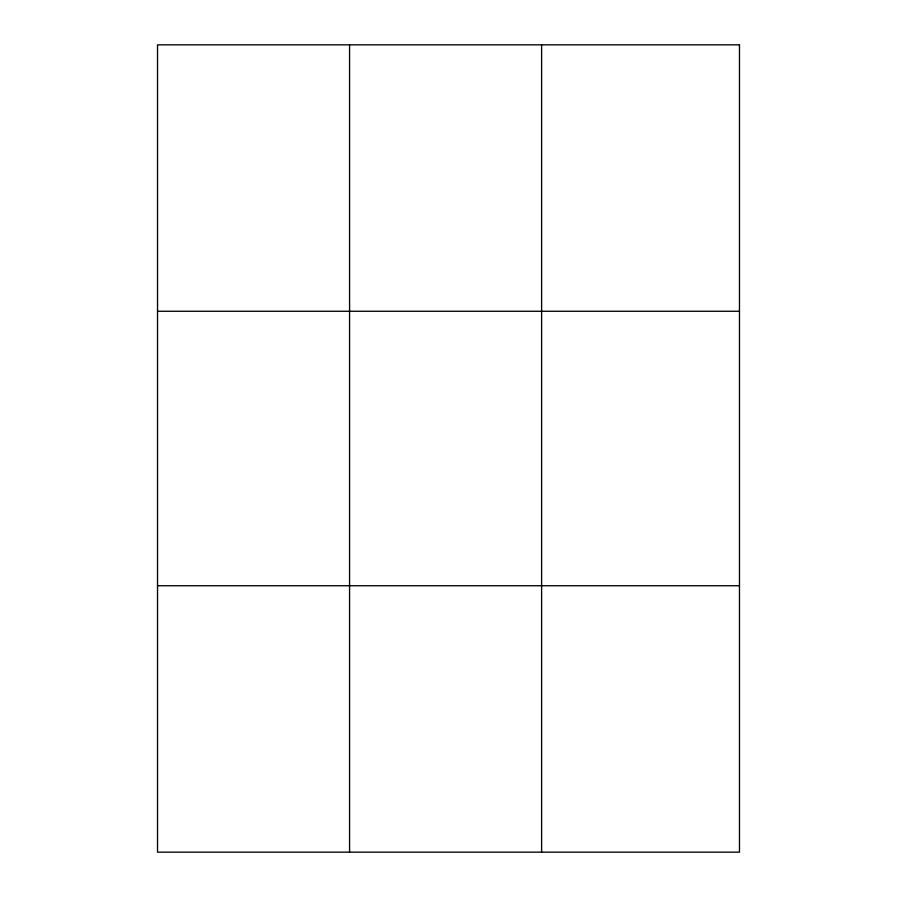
<?xml version="1.0" encoding="UTF-8"?>
<svg xmlns="http://www.w3.org/2000/svg" width="897" height="897" viewBox="0 0 897 897"><rect width="100%" height="100%" fill="white"/><g stroke="black" fill="none" stroke-linecap="round" stroke-linejoin="round"><path stroke-width="1.35" d="M349.572 44.85L349.572 852.15M541.609 44.85L541.609 852.15M157.524 311.259L739.476 311.259M157.524 585.741L739.476 585.741M739.476 44.85L739.476 852.15L157.524 852.15L157.524 44.85L739.476 44.85"/></g></svg>
